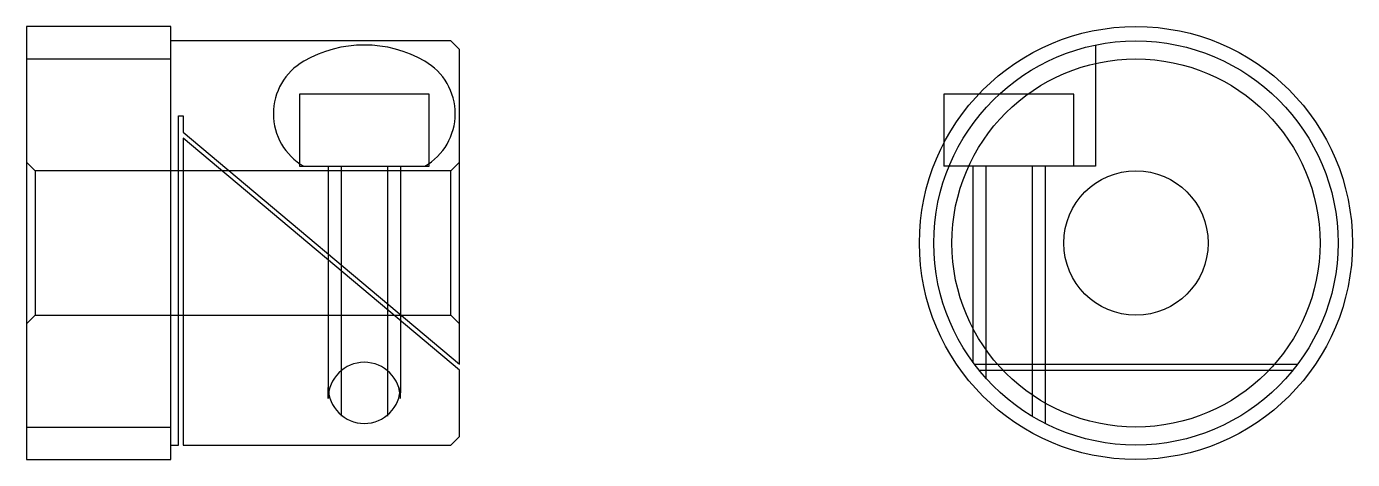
# Model space of a CAD drawing. Header units: metres. Extents: x 15.9 to 61.9, y 14.4 to 29.4.
import ezdxf

# ---------------------------------------------------------------- set-up
doc = ezdxf.new("R2010")
doc.units = ezdxf.units.M

msp = doc.modelspace()

# ---------------------------------------------------------------- linework, layer by layer
at = {"color": 4}
for p, q in [((15.929203, 28.277657), (20.929203, 28.277657)), ((25.529919, 24.562656), (29.728489, 24.562656)), ((48.75246, 17.710598), (59.964352, 17.710598)), ((48.914143, 17.502657), (59.80267, 17.502657)), ((26.379204, 16.520164), (26.379204, 16.901457)), ((28.879204, 16.520164), (28.879204, 16.901457)), ((15.929203, 15.527657), (20.929203, 15.527657))]:
    msp.add_line(p, q, dxfattribs=at)
for points in [[(15.929203, 14.402657), (15.929203, 14.402657), (20.929203, 14.402657), (20.929203, 14.402657), (20.929203, 29.402657), (20.929203, 29.402657), (15.929203, 29.402657), (15.929203, 29.402657), (15.929203, 14.402657)], [(20.929203, 14.902657), (21.194691, 14.902657), (21.194691, 26.302656), (21.353981, 26.302656), (21.353981, 25.745163), (30.929203, 17.710598), (30.929203, 28.602657), (30.629204, 28.902657), (20.929203, 28.902657)], [(25.379204, 24.562656), (29.879204, 24.562656), (29.879204, 27.062656), (25.379204, 27.062656), (25.379204, 24.562656)], [(21.353981, 14.902657), (30.629204, 14.902657), (30.929203, 15.202657), (30.929203, 17.502657), (21.353981, 25.537222), (21.353981, 14.902657)]]:
    msp.add_lwpolyline(points, dxfattribs=at)
for radius in [7.5, 7, 6.375, 2.5]:
    msp.add_circle((54.358406, 21.902657), radius, dxfattribs=at)
for centre, radius, start, end in [((27.629204, 24.562656), 4.198571, 59.9999961, 119.9999936), ((26.579559, 26.380692), 2.099286, 119.9999885, 240.000003), ((28.678844, 26.380692), 2.099286, 300.0000209, 59.9999893), ((27.629204, 16.520164), 1.25, 0, 180), ((27.629204, 16.901457), 1.25, 180, 0)]:
    msp.add_arc(centre, radius, start, end, dxfattribs=at)
at = {"layer": 'DASHDOT', "color": 7}
msp.add_circle((54.358406, 21.902657), 7, dxfattribs=at)
at = {"layer": 'HIDDEN', "color": 4}
for p, q in [((16.229202, 24.402657), (16.229202, 19.402657)), ((26.379204, 24.562656), (26.379204, 16.71081)), ((26.829203, 24.562656), (26.829203, 15.899324)), ((28.429203, 24.562656), (28.429203, 15.899324)), ((28.879204, 24.562656), (28.879204, 16.71081)), ((30.929203, 24.702656), (30.629204, 24.402657)), ((48.708408, 24.562656), (48.708408, 17.770164)), ((49.158405, 24.562656), (49.158405, 17.216507)), ((50.758408, 24.562656), (50.758408, 15.899324)), ((51.208408, 24.562656), (51.208408, 15.651457)), ((30.929203, 19.102657), (30.629204, 19.402657))]:
    msp.add_line(p, q, dxfattribs=at)
for points in [[(52.958408, 28.761227), (52.958408, 24.562656), (47.708405, 24.562656)], [(52.208408, 24.562656), (52.208408, 27.062656), (47.708405, 27.062656), (47.708405, 24.562656)], [(15.929203, 19.102657), (16.229202, 19.402657), (30.629204, 19.402657), (30.629204, 24.402657), (16.229202, 24.402657), (15.929203, 24.702656)]]:
    msp.add_lwpolyline(points, dxfattribs=at)

doc.saveas('drawing.dxf')
